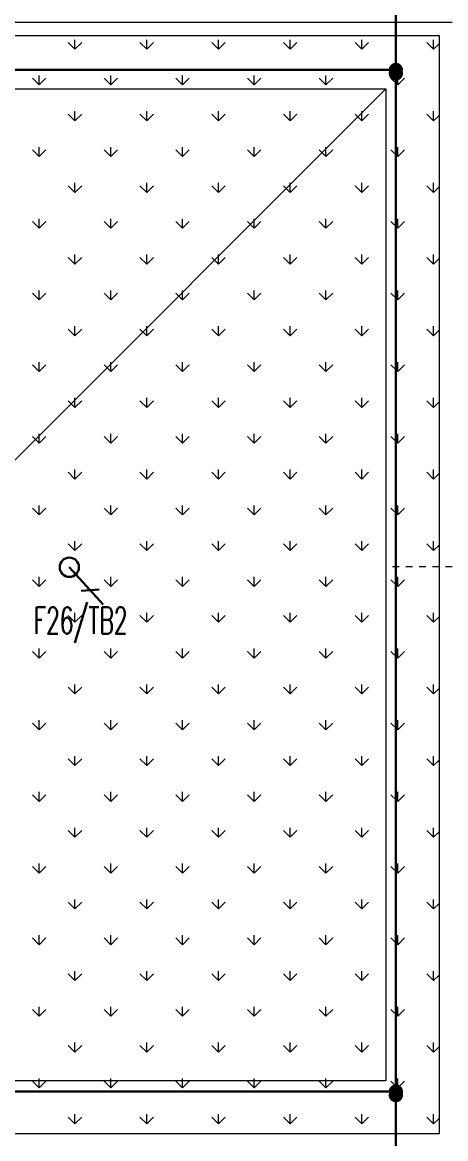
# Model space of a CAD drawing. Header units: millimetres. Extents: x 1780 to 154263, y -7240 to 17216.
# Drawn here: x 129632 to 129950, y 2858 to 3697 of the extents above; entities that cross this region are included whole.
import ezdxf

# ---------------------------------------------------------------- set-up
doc = ezdxf.new("R2010")
doc.units = ezdxf.units.MM
doc.linetypes.add('0.5_0.5', pattern=[1, 0.5, -0.5])
for name, color, linetype, lineweight in [('2d_SX_instalacje - kanalizacja opadowa', 130, 'Continuous', 5), ('2d_SX_szraf', 251, 'Continuous', 0), ('2d_SX_widok', 10, 'Continuous', 9)]:
    doc.layers.add(name, color=color, linetype=linetype, lineweight=lineweight)
doc.layers.add('2d_SX_rewizja 18 września', color=210, linetype='Continuous')
doc.layers.add('60 instalacje elektryka', color=10, linetype='Continuous')
doc.styles.add('OPIS', font='simplex.shx', dxfattribs={"width": 0.7, "height": 4})

# ---------------------------------------------------------------- blocks, each defined once
blk = doc.blocks.new('bc dach')
at = {"layer": '2d_SX_instalacje - kanalizacja opadowa', "color": 8, "linetype": '0.5_0.5', "ltscale": 10}
blk.add_line((109368, 5225.34), (109323, 5225.34), dxfattribs=at)
at = {"layer": '2d_SX_szraf', "color": 8, "linetype": 'Continuous'}
for p, q in [((109084.49, 5614.65), (109079.44, 5619.7)), ((109084.49, 5614.65), (109084.49, 5621.79)), ((109084.49, 5614.65), (109089.54, 5619.7)), ((109138.37, 5614.65), (109133.32, 5619.7)), ((109138.37, 5614.65), (109138.37, 5621.79)), ((109138.37, 5614.65), (109143.42, 5619.7)), ((109192.25, 5614.65), (109187.2, 5619.7)), ((109192.25, 5614.65), (109192.25, 5621.79)), ((109192.25, 5614.65), (109197.3, 5619.7)), ((109246.13, 5614.65), (109241.08, 5619.7)), ((109246.13, 5614.65), (109246.13, 5621.79)), ((109246.13, 5614.65), (109251.19, 5619.7)), ((109300.02, 5614.65), (109294.97, 5619.7)), ((109300.02, 5614.65), (109300.02, 5621.79)), ((109300.02, 5614.65), (109305.07, 5619.7)), ((109353.9, 5614.65), (109348.85, 5619.7)), ((109353.9, 5614.65), (109353.9, 5621.79)), ((109353.9, 5614.65), (109358, 5618.75)), ((109057.55, 5587.71), (109052.5, 5592.76)), ((109057.55, 5587.71), (109057.55, 5594.85)), ((109057.55, 5587.71), (109062.6, 5592.76)), ((109111.43, 5587.71), (109106.38, 5592.76)), ((109111.43, 5587.71), (109111.43, 5594.85)), ((109111.43, 5587.71), (109116.48, 5592.76)), ((109165.31, 5587.71), (109160.26, 5592.76)), ((109165.31, 5587.71), (109165.31, 5594.85)), ((109165.31, 5587.71), (109170.36, 5592.76)), ((109219.19, 5587.71), (109214.14, 5592.76)), ((109219.19, 5587.71), (109219.19, 5594.85)), ((109219.19, 5587.71), (109224.25, 5592.76)), ((109273.08, 5587.71), (109268.02, 5592.76)), ((109273.08, 5587.71), (109273.08, 5594.85)), ((109273.08, 5587.71), (109278.13, 5592.76)), ((109326.96, 5587.71), (109321.91, 5592.76)), ((109326.96, 5587.71), (109326.96, 5594.85)), ((109326.96, 5587.71), (109332.01, 5592.76)), ((109084.49, 5560.77), (109084.49, 5567.91)), ((109138.37, 5560.77), (109138.37, 5567.91)), ((109192.25, 5560.77), (109192.25, 5567.91)), ((109246.13, 5560.77), (109246.13, 5567.91)), ((109300.02, 5560.77), (109300.02, 5567.91)), ((109353.9, 5560.77), (109353.9, 5567.91)), ((109084.49, 5560.77), (109079.44, 5565.82)), ((109084.49, 5560.77), (109089.54, 5565.82)), ((109138.37, 5560.77), (109133.32, 5565.82)), ((109138.37, 5560.77), (109143.42, 5565.82)), ((109192.25, 5560.77), (109187.2, 5565.82)), ((109192.25, 5560.77), (109197.3, 5565.82)), ((109246.13, 5560.77), (109241.08, 5565.82)), ((109246.13, 5560.77), (109251.19, 5565.82)), ((109300.02, 5560.77), (109294.97, 5565.82)), ((109300.02, 5560.77), (109305.07, 5565.82)), ((109353.9, 5560.77), (109348.85, 5565.82)), ((109353.9, 5560.77), (109358, 5564.87)), ((109057.55, 5533.83), (109052.5, 5538.88)), ((109057.55, 5533.83), (109057.55, 5540.97)), ((109057.55, 5533.83), (109062.6, 5538.88)), ((109111.43, 5533.83), (109106.38, 5538.88)), ((109111.43, 5533.83), (109111.43, 5540.97)), ((109111.43, 5533.83), (109116.48, 5538.88)), ((109165.31, 5533.83), (109160.26, 5538.88)), ((109165.31, 5533.83), (109165.31, 5540.97)), ((109165.31, 5533.83), (109170.36, 5538.88)), ((109219.19, 5533.83), (109214.14, 5538.88)), ((109219.19, 5533.83), (109219.19, 5540.97)), ((109219.19, 5533.83), (109224.25, 5538.88)), ((109273.08, 5533.83), (109268.02, 5538.88)), ((109273.08, 5533.83), (109273.08, 5540.97)), ((109273.08, 5533.83), (109278.13, 5538.88)), ((109326.96, 5533.83), (109321.91, 5538.88)), ((109326.96, 5533.83), (109326.96, 5540.97)), ((109326.96, 5533.83), (109332.01, 5538.88)), ((109084.49, 5506.89), (109079.44, 5511.94)), ((109084.49, 5506.89), (109084.49, 5514.03)), ((109084.49, 5506.89), (109089.54, 5511.94)), ((109138.37, 5506.89), (109133.32, 5511.94)), ((109138.37, 5506.89), (109138.37, 5514.03)), ((109138.37, 5506.89), (109143.42, 5511.94)), ((109192.25, 5506.89), (109187.2, 5511.94)), ((109192.25, 5506.89), (109192.25, 5514.03)), ((109192.25, 5506.89), (109197.3, 5511.94)), ((109246.13, 5506.89), (109241.08, 5511.94)), ((109246.13, 5506.89), (109246.13, 5514.03)), ((109246.13, 5506.89), (109251.19, 5511.94)), ((109300.02, 5506.89), (109294.97, 5511.94)), ((109300.02, 5506.89), (109300.02, 5514.03)), ((109300.02, 5506.89), (109305.07, 5511.94)), ((109353.9, 5506.89), (109348.85, 5511.94)), ((109353.9, 5506.89), (109353.9, 5514.03)), ((109353.9, 5506.89), (109358, 5510.99)), ((109057.55, 5479.95), (109052.5, 5485)), ((109057.55, 5479.95), (109057.55, 5487.09)), ((109057.55, 5479.95), (109062.6, 5485)), ((109111.43, 5479.95), (109106.38, 5485)), ((109111.43, 5479.95), (109111.43, 5487.09)), ((109111.43, 5479.95), (109116.48, 5485)), ((109165.31, 5479.95), (109160.26, 5485)), ((109165.31, 5479.95), (109165.31, 5487.09)), ((109165.31, 5479.95), (109170.36, 5485)), ((109219.19, 5479.95), (109214.14, 5485)), ((109219.19, 5479.95), (109219.19, 5487.09)), ((109219.19, 5479.95), (109224.25, 5485)), ((109273.08, 5479.95), (109268.02, 5485)), ((109273.08, 5479.95), (109273.08, 5487.09)), ((109273.08, 5479.95), (109278.13, 5485)), ((109326.96, 5479.95), (109321.91, 5485)), ((109326.96, 5479.95), (109326.96, 5487.09)), ((109326.96, 5479.95), (109332.01, 5485)), ((109084.49, 5453.01), (109079.44, 5458.06)), ((109084.49, 5453.01), (109084.49, 5460.15)), ((109084.49, 5453.01), (109089.54, 5458.06)), ((109138.37, 5453.01), (109133.32, 5458.06)), ((109138.37, 5453.01), (109138.37, 5460.15)), ((109138.37, 5453.01), (109143.42, 5458.06)), ((109192.25, 5453.01), (109187.2, 5458.06)), ((109192.25, 5453.01), (109192.25, 5460.15)), ((109192.25, 5453.01), (109197.3, 5458.06)), ((109246.13, 5453.01), (109241.08, 5458.06)), ((109246.13, 5453.01), (109246.13, 5460.15)), ((109246.13, 5453.01), (109251.19, 5458.06)), ((109300.02, 5453.01), (109294.97, 5458.06)), ((109300.02, 5453.01), (109300.02, 5460.15)), ((109300.02, 5453.01), (109305.07, 5458.06)), ((109353.9, 5453.01), (109348.85, 5458.06)), ((109353.9, 5453.01), (109353.9, 5460.15)), ((109353.9, 5453.01), (109358, 5457.11)), ((109057.55, 5426.07), (109057.55, 5433.21)), ((109111.43, 5426.07), (109111.43, 5433.21)), ((109165.31, 5426.07), (109165.31, 5433.21)), ((109219.19, 5426.07), (109219.19, 5433.21)), ((109273.08, 5426.07), (109273.08, 5433.21)), ((109326.96, 5426.07), (109326.96, 5433.21)), ((109057.55, 5426.07), (109052.5, 5431.12)), ((109057.55, 5426.07), (109062.6, 5431.12)), ((109111.43, 5426.07), (109106.38, 5431.12)), ((109111.43, 5426.07), (109116.48, 5431.12)), ((109165.31, 5426.07), (109160.26, 5431.12)), ((109165.31, 5426.07), (109170.36, 5431.12)), ((109219.19, 5426.07), (109214.14, 5431.12)), ((109219.19, 5426.07), (109224.25, 5431.12)), ((109273.08, 5426.07), (109268.02, 5431.12)), ((109273.08, 5426.07), (109278.13, 5431.12)), ((109326.96, 5426.07), (109321.91, 5431.12)), ((109326.96, 5426.07), (109332.01, 5431.12)), ((109084.49, 5399.13), (109079.44, 5404.18)), ((109084.49, 5399.13), (109084.49, 5406.27)), ((109084.49, 5399.13), (109089.54, 5404.18)), ((109138.37, 5399.13), (109133.32, 5404.18)), ((109138.37, 5399.13), (109138.37, 5406.27)), ((109138.37, 5399.13), (109143.42, 5404.18)), ((109192.25, 5399.13), (109187.2, 5404.18)), ((109192.25, 5399.13), (109192.25, 5406.27)), ((109192.25, 5399.13), (109197.3, 5404.18)), ((109246.13, 5399.13), (109241.08, 5404.18)), ((109246.13, 5399.13), (109246.13, 5406.27)), ((109246.13, 5399.13), (109251.19, 5404.18)), ((109300.02, 5399.13), (109294.97, 5404.18)), ((109300.02, 5399.13), (109300.02, 5406.27)), ((109300.02, 5399.13), (109305.07, 5404.18)), ((109353.9, 5399.13), (109348.85, 5404.18)), ((109353.9, 5399.13), (109353.9, 5406.27)), ((109353.9, 5399.13), (109358, 5403.23)), ((109057.55, 5372.18), (109052.5, 5377.24)), ((109057.55, 5372.18), (109057.55, 5379.33)), ((109057.55, 5372.18), (109062.6, 5377.24)), ((109111.43, 5372.18), (109106.38, 5377.24)), ((109111.43, 5372.18), (109111.43, 5379.33)), ((109111.43, 5372.18), (109116.48, 5377.24)), ((109165.31, 5372.18), (109160.26, 5377.24)), ((109165.31, 5372.18), (109165.31, 5379.33)), ((109165.31, 5372.18), (109170.36, 5377.24)), ((109219.19, 5372.18), (109214.14, 5377.24)), ((109219.19, 5372.18), (109219.19, 5379.33)), ((109219.19, 5372.18), (109224.25, 5377.24)), ((109273.08, 5372.18), (109268.02, 5377.24)), ((109273.08, 5372.18), (109273.08, 5379.33)), ((109273.08, 5372.18), (109278.13, 5377.24)), ((109326.96, 5372.18), (109321.91, 5377.24)), ((109326.96, 5372.18), (109326.96, 5379.33)), ((109326.96, 5372.18), (109332.01, 5377.24)), ((109084.49, 5345.24), (109079.44, 5350.29)), ((109084.49, 5345.24), (109084.49, 5352.39)), ((109084.49, 5345.24), (109089.54, 5350.29)), ((109138.37, 5345.24), (109133.32, 5350.29)), ((109138.37, 5345.24), (109138.37, 5352.39)), ((109138.37, 5345.24), (109143.42, 5350.29)), ((109192.25, 5345.24), (109187.2, 5350.29)), ((109192.25, 5345.24), (109192.25, 5352.39)), ((109192.25, 5345.24), (109197.3, 5350.29)), ((109246.13, 5345.24), (109241.08, 5350.29)), ((109246.13, 5345.24), (109246.13, 5352.39)), ((109246.13, 5345.24), (109251.19, 5350.29)), ((109300.02, 5345.24), (109294.97, 5350.29)), ((109300.02, 5345.24), (109300.02, 5352.39)), ((109300.02, 5345.24), (109305.07, 5350.29)), ((109353.9, 5345.24), (109348.85, 5350.29)), ((109353.9, 5345.24), (109353.9, 5352.39)), ((109353.9, 5345.24), (109358, 5349.34)), ((109057.55, 5318.3), (109052.5, 5323.35)), ((109057.55, 5318.3), (109057.55, 5325.45)), ((109057.55, 5318.3), (109062.6, 5323.35)), ((109111.43, 5318.3), (109106.38, 5323.35)), ((109111.43, 5318.3), (109111.43, 5325.45)), ((109111.43, 5318.3), (109116.48, 5323.35)), ((109165.31, 5318.3), (109160.26, 5323.35)), ((109165.31, 5318.3), (109165.31, 5325.45)), ((109165.31, 5318.3), (109170.36, 5323.35)), ((109219.19, 5318.3), (109214.14, 5323.35)), ((109219.19, 5318.3), (109219.19, 5325.45)), ((109219.19, 5318.3), (109224.25, 5323.35)), ((109273.08, 5318.3), (109268.02, 5323.35)), ((109273.08, 5318.3), (109273.08, 5325.45)), ((109273.08, 5318.3), (109278.13, 5323.35)), ((109326.96, 5318.3), (109321.91, 5323.35)), ((109326.96, 5318.3), (109326.96, 5325.45)), ((109326.96, 5318.3), (109332.01, 5323.35)), ((109084.49, 5291.36), (109084.49, 5298.51)), ((109138.37, 5291.36), (109138.37, 5298.51)), ((109192.25, 5291.36), (109192.25, 5298.51)), ((109246.13, 5291.36), (109246.13, 5298.51)), ((109300.02, 5291.36), (109300.02, 5298.51)), ((109353.9, 5291.36), (109353.9, 5298.51)), ((109084.49, 5291.36), (109079.44, 5296.41)), ((109084.49, 5291.36), (109089.54, 5296.41)), ((109138.37, 5291.36), (109133.32, 5296.41)), ((109138.37, 5291.36), (109143.42, 5296.41)), ((109192.25, 5291.36), (109187.2, 5296.41)), ((109192.25, 5291.36), (109197.3, 5296.41)), ((109246.13, 5291.36), (109241.08, 5296.41)), ((109246.13, 5291.36), (109251.19, 5296.41)), ((109300.02, 5291.36), (109294.97, 5296.41)), ((109300.02, 5291.36), (109305.07, 5296.41)), ((109353.9, 5291.36), (109348.85, 5296.41)), ((109353.9, 5291.36), (109358, 5295.46)), ((109057.55, 5264.42), (109052.5, 5269.47)), ((109057.55, 5264.42), (109057.55, 5271.56)), ((109057.55, 5264.42), (109062.6, 5269.47)), ((109111.43, 5264.42), (109106.38, 5269.47)), ((109111.43, 5264.42), (109111.43, 5271.56)), ((109111.43, 5264.42), (109116.48, 5269.47)), ((109165.31, 5264.42), (109160.26, 5269.47)), ((109165.31, 5264.42), (109165.31, 5271.56)), ((109165.31, 5264.42), (109170.36, 5269.47)), ((109219.19, 5264.42), (109214.14, 5269.47)), ((109219.19, 5264.42), (109219.19, 5271.56)), ((109219.19, 5264.42), (109224.25, 5269.47)), ((109273.08, 5264.42), (109268.02, 5269.47)), ((109273.08, 5264.42), (109273.08, 5271.56)), ((109273.08, 5264.42), (109278.13, 5269.47)), ((109326.96, 5264.42), (109321.91, 5269.47)), ((109326.96, 5264.42), (109326.96, 5271.56)), ((109326.96, 5264.42), (109332.01, 5269.47)), ((109084.49, 5237.48), (109079.44, 5242.53)), ((109084.49, 5237.48), (109084.49, 5244.62)), ((109084.49, 5237.48), (109089.54, 5242.53)), ((109138.37, 5237.48), (109133.32, 5242.53)), ((109138.37, 5237.48), (109138.37, 5244.62)), ((109138.37, 5237.48), (109143.42, 5242.53)), ((109192.25, 5237.48), (109187.2, 5242.53)), ((109192.25, 5237.48), (109192.25, 5244.62)), ((109192.25, 5237.48), (109197.3, 5242.53)), ((109246.13, 5237.48), (109241.08, 5242.53)), ((109246.13, 5237.48), (109246.13, 5244.62)), ((109246.13, 5237.48), (109251.19, 5242.53)), ((109300.02, 5237.48), (109294.97, 5242.53)), ((109300.02, 5237.48), (109300.02, 5244.62)), ((109300.02, 5237.48), (109305.07, 5242.53)), ((109353.9, 5237.48), (109348.85, 5242.53)), ((109353.9, 5237.48), (109353.9, 5244.62)), ((109353.9, 5237.48), (109358, 5241.58)), ((109057.55, 5210.54), (109052.5, 5215.59)), ((109057.55, 5210.54), (109057.55, 5217.68)), ((109057.55, 5210.54), (109062.6, 5215.59)), ((109111.43, 5210.54), (109106.38, 5215.59)), ((109111.43, 5210.54), (109111.43, 5217.68)), ((109111.43, 5210.54), (109116.48, 5215.59)), ((109165.31, 5210.54), (109160.26, 5215.59)), ((109165.31, 5210.54), (109165.31, 5217.68)), ((109165.31, 5210.54), (109170.36, 5215.59)), ((109219.19, 5210.54), (109214.14, 5215.59)), ((109219.19, 5210.54), (109219.19, 5217.68)), ((109219.19, 5210.54), (109224.25, 5215.59)), ((109273.08, 5210.54), (109268.02, 5215.59)), ((109273.08, 5210.54), (109273.08, 5217.68)), ((109273.08, 5210.54), (109278.13, 5215.59)), ((109326.96, 5210.54), (109321.91, 5215.59)), ((109326.96, 5210.54), (109326.96, 5217.68)), ((109326.96, 5210.54), (109332.01, 5215.59)), ((109084.49, 5183.6), (109084.49, 5190.74)), ((109138.37, 5183.6), (109138.37, 5190.74)), ((109192.25, 5183.6), (109192.25, 5190.74)), ((109246.13, 5183.6), (109246.13, 5190.74)), ((109300.02, 5183.6), (109300.02, 5190.74)), ((109353.9, 5183.6), (109353.9, 5190.74)), ((109084.49, 5183.6), (109079.44, 5188.65)), ((109084.49, 5183.6), (109089.54, 5188.65)), ((109138.37, 5183.6), (109133.32, 5188.65)), ((109138.37, 5183.6), (109143.42, 5188.65)), ((109192.25, 5183.6), (109187.2, 5188.65)), ((109192.25, 5183.6), (109197.3, 5188.65)), ((109246.13, 5183.6), (109241.08, 5188.65)), ((109246.13, 5183.6), (109251.19, 5188.65)), ((109300.02, 5183.6), (109294.97, 5188.65)), ((109300.02, 5183.6), (109305.07, 5188.65)), ((109353.9, 5183.6), (109348.85, 5188.65)), ((109353.9, 5183.6), (109358, 5187.7)), ((109057.55, 5156.66), (109057.55, 5163.8)), ((109111.43, 5156.66), (109111.43, 5163.8)), ((109165.31, 5156.66), (109165.31, 5163.8)), ((109219.19, 5156.66), (109219.19, 5163.8)), ((109273.08, 5156.66), (109273.08, 5163.8)), ((109326.96, 5156.66), (109326.96, 5163.8)), ((109057.55, 5156.66), (109052.5, 5161.71)), ((109057.55, 5156.66), (109062.6, 5161.71)), ((109111.43, 5156.66), (109106.38, 5161.71)), ((109111.43, 5156.66), (109116.48, 5161.71)), ((109165.31, 5156.66), (109160.26, 5161.71)), ((109165.31, 5156.66), (109170.36, 5161.71)), ((109219.19, 5156.66), (109214.14, 5161.71)), ((109219.19, 5156.66), (109224.25, 5161.71)), ((109273.08, 5156.66), (109268.02, 5161.71)), ((109273.08, 5156.66), (109278.13, 5161.71)), ((109326.96, 5156.66), (109321.91, 5161.71)), ((109326.96, 5156.66), (109332.01, 5161.71)), ((109084.49, 5129.72), (109079.44, 5134.77)), ((109084.49, 5129.72), (109084.49, 5136.86)), ((109084.49, 5129.72), (109089.54, 5134.77)), ((109138.37, 5129.72), (109133.32, 5134.77)), ((109138.37, 5129.72), (109138.37, 5136.86)), ((109138.37, 5129.72), (109143.42, 5134.77)), ((109192.25, 5129.72), (109187.2, 5134.77)), ((109192.25, 5129.72), (109192.25, 5136.86)), ((109192.25, 5129.72), (109197.3, 5134.77)), ((109246.13, 5129.72), (109241.08, 5134.77)), ((109246.13, 5129.72), (109246.13, 5136.86)), ((109246.13, 5129.72), (109251.19, 5134.77)), ((109300.02, 5129.72), (109294.97, 5134.77)), ((109300.02, 5129.72), (109300.02, 5136.86)), ((109300.02, 5129.72), (109305.07, 5134.77)), ((109353.9, 5129.72), (109348.85, 5134.77)), ((109353.9, 5129.72), (109353.9, 5136.86)), ((109353.9, 5129.72), (109358, 5133.82)), ((109057.55, 5102.78), (109052.5, 5107.83)), ((109057.55, 5102.78), (109057.55, 5109.92)), ((109057.55, 5102.78), (109062.6, 5107.83)), ((109111.43, 5102.78), (109106.38, 5107.83)), ((109111.43, 5102.78), (109111.43, 5109.92)), ((109111.43, 5102.78), (109116.48, 5107.83)), ((109165.31, 5102.78), (109160.26, 5107.83)), ((109165.31, 5102.78), (109165.31, 5109.92)), ((109165.31, 5102.78), (109170.36, 5107.83)), ((109219.19, 5102.78), (109214.14, 5107.83)), ((109219.19, 5102.78), (109219.19, 5109.92)), ((109219.19, 5102.78), (109224.25, 5107.83)), ((109273.08, 5102.78), (109268.02, 5107.83)), ((109273.08, 5102.78), (109273.08, 5109.92)), ((109273.08, 5102.78), (109278.13, 5107.83)), ((109326.96, 5102.78), (109321.91, 5107.83)), ((109326.96, 5102.78), (109326.96, 5109.92)), ((109326.96, 5102.78), (109332.01, 5107.83)), ((109084.49, 5075.84), (109079.44, 5080.89)), ((109084.49, 5075.84), (109084.49, 5082.98)), ((109084.49, 5075.84), (109089.54, 5080.89)), ((109138.37, 5075.84), (109133.32, 5080.89)), ((109138.37, 5075.84), (109138.37, 5082.98)), ((109138.37, 5075.84), (109143.42, 5080.89)), ((109192.25, 5075.84), (109187.2, 5080.89)), ((109192.25, 5075.84), (109192.25, 5082.98)), ((109192.25, 5075.84), (109197.3, 5080.89)), ((109246.13, 5075.84), (109241.08, 5080.89)), ((109246.13, 5075.84), (109246.13, 5082.98)), ((109246.13, 5075.84), (109251.19, 5080.89)), ((109300.02, 5075.84), (109294.97, 5080.89)), ((109300.02, 5075.84), (109300.02, 5082.98)), ((109300.02, 5075.84), (109305.07, 5080.89)), ((109353.9, 5075.84), (109348.85, 5080.89)), ((109353.9, 5075.84), (109353.9, 5082.98)), ((109353.9, 5075.84), (109358, 5079.94)), ((109057.55, 5048.9), (109057.55, 5056.04)), ((109111.43, 5048.9), (109111.43, 5056.04)), ((109165.31, 5048.9), (109165.31, 5056.04)), ((109219.19, 5048.9), (109219.19, 5056.04)), ((109273.08, 5048.9), (109273.08, 5056.04)), ((109326.96, 5048.9), (109326.96, 5056.04)), ((109057.55, 5048.9), (109052.5, 5053.95)), ((109057.55, 5048.9), (109062.6, 5053.95)), ((109111.43, 5048.9), (109106.38, 5053.95)), ((109111.43, 5048.9), (109116.48, 5053.95)), ((109165.31, 5048.9), (109160.26, 5053.95)), ((109165.31, 5048.9), (109170.36, 5053.95)), ((109219.19, 5048.9), (109214.14, 5053.95)), ((109219.19, 5048.9), (109224.25, 5053.95)), ((109273.08, 5048.9), (109268.02, 5053.95)), ((109273.08, 5048.9), (109278.13, 5053.95)), ((109326.96, 5048.9), (109321.91, 5053.95)), ((109326.96, 5048.9), (109332.01, 5053.95)), ((109084.49, 5021.95), (109079.44, 5027.01)), ((109084.49, 5021.95), (109084.49, 5029.1)), ((109084.49, 5021.95), (109089.54, 5027.01)), ((109138.37, 5021.95), (109133.32, 5027.01)), ((109138.37, 5021.95), (109138.37, 5029.1)), ((109138.37, 5021.95), (109143.42, 5027.01)), ((109192.25, 5021.95), (109187.2, 5027.01)), ((109192.25, 5021.95), (109192.25, 5029.1)), ((109192.25, 5021.95), (109197.3, 5027.01)), ((109246.13, 5021.95), (109241.08, 5027.01)), ((109246.13, 5021.95), (109246.13, 5029.1)), ((109246.13, 5021.95), (109251.19, 5027.01)), ((109300.02, 5021.95), (109294.97, 5027.01)), ((109300.02, 5021.95), (109300.02, 5029.1)), ((109300.02, 5021.95), (109305.07, 5027.01)), ((109353.9, 5021.95), (109348.85, 5027.01)), ((109353.9, 5021.95), (109353.9, 5029.1)), ((109353.9, 5021.95), (109358, 5026.05)), ((109057.55, 4995.01), (109052.5, 5000.06)), ((109057.55, 4995.01), (109057.55, 5002.16)), ((109057.55, 4995.01), (109062.6, 5000.06)), ((109111.43, 4995.01), (109106.38, 5000.06)), ((109111.43, 4995.01), (109111.43, 5002.16)), ((109111.43, 4995.01), (109116.48, 5000.06)), ((109165.31, 4995.01), (109160.26, 5000.06)), ((109165.31, 4995.01), (109165.31, 5002.16)), ((109165.31, 4995.01), (109170.36, 5000.06)), ((109219.19, 4995.01), (109214.14, 5000.06)), ((109219.19, 4995.01), (109219.19, 5002.16)), ((109219.19, 4995.01), (109224.25, 5000.06)), ((109273.08, 4995.01), (109268.02, 5000.06)), ((109273.08, 4995.01), (109273.08, 5002.16)), ((109273.08, 4995.01), (109278.13, 5000.06)), ((109326.96, 4995.01), (109321.91, 5000.06)), ((109326.96, 4995.01), (109326.96, 5002.16)), ((109326.96, 4995.01), (109332.01, 5000.06)), ((109084.49, 4968.07), (109079.44, 4973.12)), ((109084.49, 4968.07), (109084.49, 4975.22)), ((109084.49, 4968.07), (109089.54, 4973.12)), ((109138.37, 4968.07), (109133.32, 4973.12)), ((109138.37, 4968.07), (109138.37, 4975.22)), ((109138.37, 4968.07), (109143.42, 4973.12)), ((109192.25, 4968.07), (109187.2, 4973.12)), ((109192.25, 4968.07), (109192.25, 4975.22)), ((109192.25, 4968.07), (109197.3, 4973.12)), ((109246.13, 4968.07), (109241.08, 4973.12)), ((109246.13, 4968.07), (109246.13, 4975.22)), ((109246.13, 4968.07), (109251.19, 4973.12)), ((109300.02, 4968.07), (109294.97, 4973.12)), ((109300.02, 4968.07), (109300.02, 4975.22)), ((109300.02, 4968.07), (109305.07, 4973.12)), ((109353.9, 4968.07), (109348.85, 4973.12)), ((109353.9, 4968.07), (109353.9, 4975.22)), ((109353.9, 4968.07), (109358, 4972.17)), ((109057.55, 4941.13), (109052.5, 4946.18)), ((109057.55, 4941.13), (109057.55, 4948.28)), ((109057.55, 4941.13), (109062.6, 4946.18)), ((109111.43, 4941.13), (109106.38, 4946.18)), ((109111.43, 4941.13), (109111.43, 4948.28)), ((109111.43, 4941.13), (109116.48, 4946.18)), ((109165.31, 4941.13), (109160.26, 4946.18)), ((109165.31, 4941.13), (109165.31, 4948.28)), ((109165.31, 4941.13), (109170.36, 4946.18)), ((109219.19, 4941.13), (109214.14, 4946.18)), ((109219.19, 4941.13), (109219.19, 4948.28)), ((109219.19, 4941.13), (109224.25, 4946.18)), ((109273.08, 4941.13), (109268.02, 4946.18)), ((109273.08, 4941.13), (109273.08, 4948.28)), ((109273.08, 4941.13), (109278.13, 4946.18)), ((109326.96, 4941.13), (109321.91, 4946.18)), ((109326.96, 4941.13), (109326.96, 4948.28)), ((109326.96, 4941.13), (109332.01, 4946.18)), ((109084.49, 4914.19), (109084.49, 4921.33)), ((109138.37, 4914.19), (109138.37, 4921.33)), ((109192.25, 4914.19), (109192.25, 4921.33)), ((109246.13, 4914.19), (109246.13, 4921.33)), ((109300.02, 4914.19), (109300.02, 4921.33)), ((109353.9, 4914.19), (109353.9, 4921.33)), ((109084.49, 4914.19), (109079.44, 4919.24)), ((109084.49, 4914.19), (109089.54, 4919.24)), ((109138.37, 4914.19), (109133.32, 4919.24)), ((109138.37, 4914.19), (109143.42, 4919.24)), ((109192.25, 4914.19), (109187.2, 4919.24)), ((109192.25, 4914.19), (109197.3, 4919.24)), ((109246.13, 4914.19), (109241.08, 4919.24)), ((109246.13, 4914.19), (109251.19, 4919.24)), ((109300.02, 4914.19), (109294.97, 4919.24)), ((109300.02, 4914.19), (109305.07, 4919.24)), ((109353.9, 4914.19), (109348.85, 4919.24)), ((109353.9, 4914.19), (109358, 4918.29)), ((109057.55, 4887.25), (109052.5, 4892.3)), ((109057.55, 4887.25), (109057.55, 4894.39)), ((109057.55, 4887.25), (109062.6, 4892.3)), ((109111.43, 4887.25), (109106.38, 4892.3)), ((109111.43, 4887.25), (109111.43, 4894.39)), ((109111.43, 4887.25), (109116.48, 4892.3)), ((109165.31, 4887.25), (109160.26, 4892.3)), ((109165.31, 4887.25), (109165.31, 4894.39)), ((109165.31, 4887.25), (109170.36, 4892.3)), ((109219.19, 4887.25), (109214.14, 4892.3)), ((109219.19, 4887.25), (109219.19, 4894.39)), ((109219.19, 4887.25), (109224.25, 4892.3)), ((109273.08, 4887.25), (109268.02, 4892.3)), ((109273.08, 4887.25), (109273.08, 4894.39)), ((109273.08, 4887.25), (109278.13, 4892.3)), ((109326.96, 4887.25), (109321.91, 4892.3)), ((109326.96, 4887.25), (109326.96, 4894.39)), ((109326.96, 4887.25), (109332.01, 4892.3)), ((109084.49, 4860.31), (109079.44, 4865.36)), ((109084.49, 4860.31), (109084.49, 4867.45)), ((109084.49, 4860.31), (109089.54, 4865.36)), ((109138.37, 4860.31), (109133.32, 4865.36)), ((109138.37, 4860.31), (109138.37, 4867.45)), ((109138.37, 4860.31), (109143.42, 4865.36)), ((109192.25, 4860.31), (109187.2, 4865.36)), ((109192.25, 4860.31), (109192.25, 4867.45)), ((109192.25, 4860.31), (109197.3, 4865.36)), ((109246.13, 4860.31), (109241.08, 4865.36)), ((109246.13, 4860.31), (109246.13, 4867.45)), ((109246.13, 4860.31), (109251.19, 4865.36)), ((109300.02, 4860.31), (109294.97, 4865.36)), ((109300.02, 4860.31), (109300.02, 4867.45)), ((109300.02, 4860.31), (109305.07, 4865.36)), ((109353.9, 4860.31), (109348.85, 4865.36)), ((109353.9, 4860.31), (109353.9, 4867.45)), ((109353.9, 4860.31), (109358, 4864.41)), ((109057.55, 4833.37), (109052.5, 4838.42)), ((109057.55, 4833.37), (109057.55, 4840.51)), ((109057.55, 4833.37), (109062.6, 4838.42)), ((109111.43, 4833.37), (109106.38, 4838.42)), ((109111.43, 4833.37), (109111.43, 4840.51)), ((109111.43, 4833.37), (109116.48, 4838.42)), ((109165.31, 4833.37), (109160.26, 4838.42)), ((109165.31, 4833.37), (109165.31, 4840.51)), ((109165.31, 4833.37), (109170.36, 4838.42)), ((109219.19, 4833.37), (109214.14, 4838.42)), ((109219.19, 4833.37), (109219.19, 4840.51)), ((109219.19, 4833.37), (109224.25, 4838.42)), ((109273.08, 4833.37), (109268.02, 4838.42)), ((109273.08, 4833.37), (109273.08, 4840.51)), ((109273.08, 4833.37), (109278.13, 4838.42)), ((109326.96, 4833.37), (109321.91, 4838.42)), ((109326.96, 4833.37), (109326.96, 4840.51)), ((109326.96, 4833.37), (109332.01, 4838.42)), ((109084.49, 4806.43), (109079.44, 4811.48)), ((109084.49, 4806.43), (109084.49, 4813.57)), ((109084.49, 4806.43), (109089.54, 4811.48)), ((109138.37, 4806.43), (109133.32, 4811.48)), ((109138.37, 4806.43), (109138.37, 4813.57)), ((109138.37, 4806.43), (109143.42, 4811.48)), ((109192.25, 4806.43), (109187.2, 4811.48)), ((109192.25, 4806.43), (109192.25, 4813.57)), ((109192.25, 4806.43), (109197.3, 4811.48)), ((109246.13, 4806.43), (109241.08, 4811.48)), ((109246.13, 4806.43), (109246.13, 4813.57)), ((109246.13, 4806.43), (109251.19, 4811.48)), ((109300.02, 4806.43), (109294.97, 4811.48)), ((109300.02, 4806.43), (109300.02, 4813.57)), ((109300.02, 4806.43), (109305.07, 4811.48)), ((109353.9, 4806.43), (109348.85, 4811.48)), ((109353.9, 4806.43), (109353.9, 4813.57)), ((109353.9, 4806.43), (109358, 4810.53))]:
    blk.add_line(p, q, dxfattribs=at)
at = {"layer": '2d_SX_szraf', "color": 8}
for p, q in [((108572.5, 5584.84), (109318, 5584.84)), ((108672.5, 4938.52), (109318, 5584.84)), ((109318, 5584.84), (109318, 4838.84)), ((109318, 4838.84), (108572.5, 4838.84))]:
    blk.add_line(p, q, dxfattribs=at)
at = {"layer": '2d_SX_widok', "color": 8, "ltscale": 0.5}
for p, q in [((108522.5, 5634.84), (109368, 5634.84)), ((108532.5, 5624.84), (109358, 5624.84)), ((109358, 5624.84), (109358, 4798.84)), ((109358, 4798.84), (108532.5, 4798.84))]:
    blk.add_line(p, q, dxfattribs=at)
blk = doc.blocks.new('ZK')
at = {"layer": '60 instalacje elektryka', "color": 1, "lineweight": 30}
for p, q in [((85.8, 7454.8), (55.6, 7454.8)), ((100.8, 7426.4), (40.5, 7426.4)), ((131, 7397.9), (10.4, 7397.9)), ((70.7, 7296.2), (70.7, 7397.9)), ((70.2, 7088.5), (70.2, 7239))]:
    blk.add_line(p, q, dxfattribs=at)
at = {"layer": '60 instalacje elektryka'}
blk.add_lwpolyline([(50, 7213.2), (49.9, 7296.2), (91.5, 7296.2), (91.6, 7213.3)], close=True, dxfattribs=at)
at = {"layer": '60 instalacje elektryka', "lineweight": 30, "const_width": 10.7}
for points in [[(75.5, 7273.3, 1), (64.8, 7273.2, 1)], [(75.6, 7239, 1), (64.9, 7239, 1)]]:
    blk.add_lwpolyline(points, format="xyb", close=True, dxfattribs=at)

msp = doc.modelspace()

# ---------------------------------------------------------------- hatches: boundary and pattern name
at = {"layer": '60 instalacje elektryka', "linetype": 'ByBlock'}
h = msp.add_hatch(color=256, dxfattribs=at)
h.dxf.hatch_style = 1
edge = h.paths.add_edge_path()
edge.add_arc((129667.24, 3287.47), 7.23, 172.10831, 172.10831)

# ---------------------------------------------------------------- linework, layer by layer
at = {"layer": '60 instalacje elektryka', "lineweight": 30}
for p, q in [((129912.58, 3661.52), (129127.38, 3661.52)), ((129912.58, 2890.45), (129912.58, 3658.84)), ((129912.58, 2893.12), (129127.39, 2893.12))]:
    msp.add_line(p, q, dxfattribs=at)
at = {"layer": '60 instalacje elektryka', "linetype": 'ByBlock', "lineweight": 30}
for p, q in [((129692.71, 3259.51), (129667.24, 3287.47)), ((129689.57, 3270.72), (129676.25, 3269.82))]:
    msp.add_line(p, q, dxfattribs=at)
at = {"layer": '60 instalacje elektryka', "lineweight": 30, "const_width": 5.35}
for points in [[(129909.9, 3658.85, -1), (129915.25, 3658.84, -1)], [(129909.9, 3661.52, -1), (129915.26, 3661.52, -1)], [(129909.91, 2893.13, -1), (129915.26, 2893.12, -1)], [(129909.9, 2890.44, 1), (129915.26, 2890.45, 1)], [(129909.9, 2890.45, -1), (129915.26, 2890.44, -1)]]:
    msp.add_lwpolyline(points, format="xyb", close=True, dxfattribs=at)
at = {"layer": '60 instalacje elektryka', "linetype": 'ByBlock', "lineweight": 30}
msp.add_circle((129667.24, 3287.47), 7.23, dxfattribs=at)

# ---------------------------------------------------------------- block references
at = {"layer": '2d_SX_rewizja 18 września'}
msp.add_blockref('bc dach', (20587, -1937.52), dxfattribs=at)
at = {"layer": '60 instalacje elektryka', "lineweight": 30, "yscale": 0.40044, "zscale": 0.40044}
for p, xscale, rotation in [((129940.7, 822.99), -0.40044, 4.031877214166513e-08), ((129940.7, 5728.98), 0.40044, 179.9999999596812)]:
    msp.add_blockref('ZK', p, dxfattribs=dict(at, xscale=xscale, rotation=rotation))

# ---------------------------------------------------------------- texts
at = {"layer": '60 instalacje elektryka', "lineweight": 15, "insert": (129662.69, 3257.35), "char_height": 20, "width": 22.1829, "attachment_point": 3, "style": 'OPIS'}
msp.add_mtext('\\pxql;{\\W0.6;F26/TB2}', dxfattribs=at)

doc.saveas('drawing.dxf')
